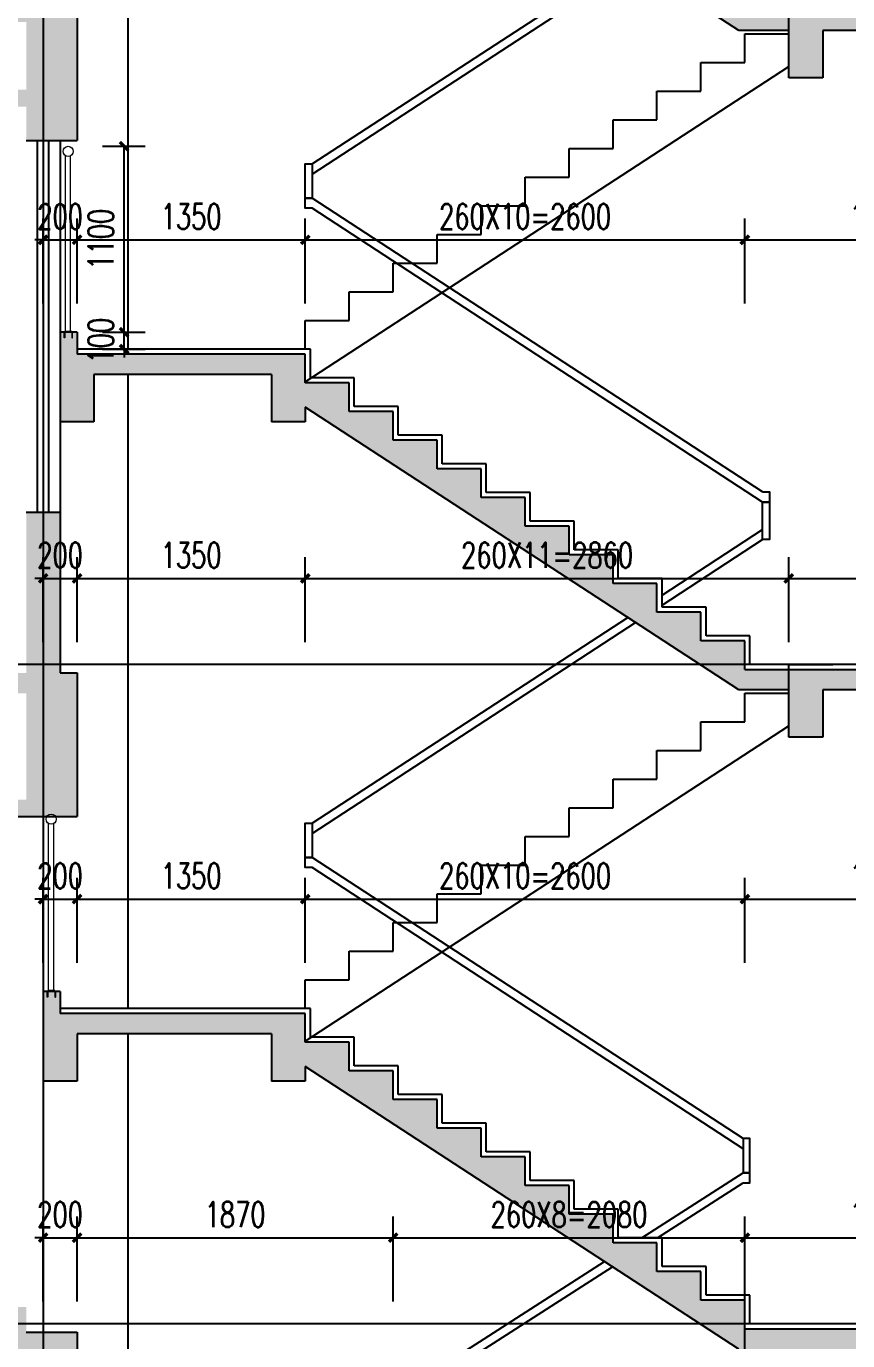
# Model space of a CAD drawing. Extents: x 1738711 to 2346805, y 1189731 to 2516152.
# Drawn here: x 2043093 to 2047951, y 1376972 to 1384747 of the extents above; entities that cross this region are included whole.
import ezdxf

# ---------------------------------------------------------------- set-up
doc = ezdxf.new("R2010")
doc.units = 0
doc.header["$LTSCALE"] = 1000
doc.header["$MEASUREMENT"] = 0
doc.linetypes.add('复件 140224通州运河二期售楼部条件图_t3$0$X-ME SHAFT SH$0$X-B2$0$WATER_LINE', pattern=[0])
for name, color, linetype, lineweight in [('_0', 7, 'Continuous', 25), ('填充', 252, 'Continuous', 5), ('栏杆', 6, 'Continuous', 15)]:
    doc.layers.add(name, color=color, linetype=linetype, lineweight=lineweight)
for name, color, linetype in [('CONTINUOUS', 7, 'Continuous'), ('DOTE', 1, 'Continuous'), ('PUB_DIM', 3, 'Continuous'), ('PUB_HATCH', 8, 'Continuous'), ('S_E_STAIR', 4, 'Continuous'), ('WALL', 40, 'Continuous'), ('WINDOW', 144, 'Continuous'), ('切线', 35, 'Continuous'), ('看线', 8, 'Continuous')]:
    doc.layers.add(name, color=color, linetype=linetype)
doc.styles.add('_TCH_DIM_T3', font='SIMPLEX', dxfattribs={"width": 0.705882, "bigfont": 'GBCBIG'})
doc.dimstyles.new('_TCH_ARCH&&50', dxfattribs={"dimtxt": 148.75, "dimasz": 50, "dimexe": 125, "dimexo": 150, "dimgap": 63.125, "dimtad": 1, "dimdec": 0, "dimzin": 0, "dimdsep": 46, "dimtxsty": '_TCH_DIM_T3', "dimblk": 'ARCHTICK', "dimcen": 0.09, "dimclrt": 7, "dimazin": 2, "dimtfac": 1, "dimtdec": 0, "dimtix": 1, "dimtmove": 2, "dimatfit": 3, "dimfxl": 50, "dimtolj": 1, "dimtzin": 0, "dimarcsym": 0})
pattern_1 = [(45, (0, 0), (-88.3883476, 88.3883476), []), (50, (0, 0), (358.63009, -31.376067), [37.5, -412.5]), (355, (0, 0), (-69.375667, 376.096067), [30, -330]), (100.4514, (29.9, -2.6), (289.25469, 344.71977), [31.870095, -350.571056]), (46.1842, (0, 100), (533.620524, -82.75951), [56.25, -618.75]), (96.6356, (44.47, 93.1), (467.33135, 487.05894), [47.80514, -525.8565]), (351.1842, (0, 100), (467.33097, 487.0593), [45, -495]), (21, (50, 75), (298.453526, -201.309445), [37.5, -412.5]), (326, (50, 75), (121.657666, 362.57502), [30, -330]), (71.4514, (74.87, 58.22), (420.111314, 161.26525), [31.870095, -350.571056]), (37.5, (0, 0), (6.0799277, 166.446927), [0, -326, 0, -335, 0, -331.25]), (7.5, (0, 0), (131.534769, 197.205856), [0, -191, 0, -318.5, 0, -126.25]), (327.5, (-111.5, 0), (266.911218, -11.277436), [0, -125, 0, -390, 0, -517.5]), (317.5, (-161.5, 0), (291.593085, 50.052491), [0, -162.5, 0, -259, 0, -367.5])]

# ---------------------------------------------------------------- blocks, each defined once
blk = doc.blocks.new('gdfdgdfgdfbvfcxv')
at = {"layer": '填充'}
blk.add_line((264925, -67479), (264925, -67589), dxfattribs=at)
for points in [[(264919, -67480), (264829, -67480, -1), (264829, -67468), (264919, -67468)], [(264919, -67588), (264829, -67588, 1), (264829, -67600), (264919, -67600)]]:
    blk.add_lwpolyline(points, format="xyb", dxfattribs=at)
blk.add_lwpolyline([(264911, -67634), (264911, -67434), (264919, -67434), (264919, -67634)], close=True, dxfattribs=at)
blk.add_lwpolyline([(264911, -67634), (264911, -67434), (264919, -67434), (264919, -67634)], close=True, dxfattribs=at)
for centre, radius, start, end in [((264919, -67483), 4.5, 318.2388, 90), ((264915, -67488), 9.2, 330.3198, 59.7492), ((264919, -67495), 4.5, 318.2388, 90), ((264919, -67501), 4.5, 318.2388, 90), ((264919, -67507), 4.5, 318.2388, 90), ((264919, -67513), 4.5, 318.2388, 90), ((264919, -67519), 4.5, 318.2388, 90), ((264919, -67525), 4.5, 318.2388, 90), ((264919, -67531), 4.5, 318.2388, 90), ((264919, -67537), 4.5, 318.2388, 90), ((264919, -67543), 4.5, 318.2388, 90), ((264919, -67549), 4.5, 318.2388, 90), ((264919, -67555), 4.5, 318.2388, 90), ((264919, -67561), 4.5, 318.2388, 90), ((264919, -67567), 4.5, 318.2388, 90), ((264919, -67573), 4.5, 318.2388, 90), ((264919, -67579), 4.5, 318.2388, 90), ((264919, -67585), 4.5, 270, 90)]:
    blk.add_arc(centre, radius, start, end, dxfattribs=at)
blk = doc.blocks.new('ghwerGWEGWEGW')
at = {"layer": '栏杆', "color": 6, "ltscale": 100}
for points in [[(2184611.4, 1556743.3), (2184611.4, 1557732.3)], [(2184641.4, 1556743.3), (2184641.4, 1557732.3)]]:
    blk.add_lwpolyline(points, dxfattribs=at)
blk.add_circle((2184626.4, 1557758.3), 30, dxfattribs=at)
at = {"layer": 'CONTINUOUS', "xscale": -0.384000000001397, "yscale": 0.384000000001397, "zscale": 0.384000000001397, "rotation": 270}
blk.add_blockref('gdfdgdfgdfbvfcxv', (2210560.7, 1455012.4), dxfattribs=at)
blk = doc.blocks.new('_ArchTick')
at = {"color": 0, "linetype": 'ByBlock', "const_width": 0.4}
blk.add_lwpolyline([(-0.5, -0.5), (0.5, 0.5)], dxfattribs=at)
blk = doc.blocks.new('*D280')
at = {"layer": 'Defpoints', "color": 0, "transparency": 16777216}
for p in [(2043393.2, 1384036.9), (2043671.7, 1384036.9), (2043393.2, 1382936.9)]:
    blk.add_point(p, dxfattribs=at)
at = {"layer": 'PUB_DIM', "color": 0, "lineweight": -2, "transparency": 16777216}
for p, q in [((2043543.2, 1384036.9), (2043796.7, 1384036.9)), ((2043671.7, 1382936.9), (2043671.7, 1384036.9)), ((2043543.2, 1382936.9), (2043796.7, 1382936.9))]:
    blk.add_line(p, q, dxfattribs=at)
at = {"layer": 'PUB_DIM', "color": 0, "lineweight": -2, "transparency": 16777216, "xscale": 50, "yscale": 50, "zscale": 50}
for p, rotation in [((2043671.7, 1384036.9), 90), ((2043671.7, 1382936.9), 270)]:
    blk.add_blockref('_ArchTick', p, dxfattribs=dict(at, rotation=rotation))
at = {"layer": 'PUB_DIM', "color": 7, "transparency": 16777216, "insert": (2043534.2, 1383486.9), "char_height": 148.75, "attachment_point": 5, "rotation": 90, "style": '_TCH_DIM_T3'}
blk.add_mtext('\\A1;1100', dxfattribs=at)
blk = doc.blocks.new('*D281')
at = {"layer": 'Defpoints', "color": 0, "transparency": 16777216}
for p in [(2043393.2, 1382936.9), (2043671.7, 1382936.9), (2043393.2, 1382836.9)]:
    blk.add_point(p, dxfattribs=at)
at = {"layer": 'PUB_DIM', "color": 0, "lineweight": -2, "transparency": 16777216}
for p, q in [((2043671.7, 1382936.9), (2043671.7, 1382986.9)), ((2043543.2, 1382936.9), (2043796.7, 1382936.9)), ((2043671.7, 1382836.9), (2043671.7, 1382936.9)), ((2043543.2, 1382836.9), (2043796.7, 1382836.9)), ((2043671.7, 1382836.9), (2043671.7, 1382786.9))]:
    blk.add_line(p, q, dxfattribs=at)
at = {"layer": 'PUB_DIM', "color": 0, "lineweight": -2, "transparency": 16777216, "xscale": 50, "yscale": 50, "zscale": 50}
for p, rotation in [((2043671.7, 1382936.9), 270), ((2043671.7, 1382836.9), 90)]:
    blk.add_blockref('_ArchTick', p, dxfattribs=dict(at, rotation=rotation))
at = {"layer": 'PUB_DIM', "color": 7, "transparency": 16777216, "insert": (2043534.2, 1382886.9), "char_height": 148.75, "attachment_point": 5, "rotation": 90, "style": '_TCH_DIM_T3'}
blk.add_mtext('\\A1;100', dxfattribs=at)
blk = doc.blocks.new('*D1550')
at = {"layer": 'Defpoints', "color": 0, "transparency": 16777216}
for p in [(2048943.2, 1383483.8), (2047343.2, 1382957), (2048943.2, 1382957)]:
    blk.add_point(p, dxfattribs=at)
at = {"layer": 'PUB_DIM', "color": 0, "lineweight": -2, "transparency": 16777216}
for p, q in [((2047343.2, 1383107), (2047343.2, 1383608.8)), ((2048943.2, 1383107), (2048943.2, 1383608.8)), ((2047343.2, 1383483.8), (2048943.2, 1383483.8))]:
    blk.add_line(p, q, dxfattribs=at)
at = {"layer": 'PUB_DIM', "color": 0, "lineweight": -2, "transparency": 16777216, "xscale": 50, "yscale": 50, "zscale": 50, "rotation": 180}
blk.add_blockref('_ArchTick', (2047343.2, 1383483.8), dxfattribs=at)
at = {"layer": 'PUB_DIM', "color": 0, "lineweight": -2, "transparency": 16777216, "xscale": 50, "yscale": 50, "zscale": 50}
blk.add_blockref('_ArchTick', (2048943.2, 1383483.8), dxfattribs=at)
at = {"layer": 'PUB_DIM', "color": 7, "transparency": 16777216, "insert": (2048143.2, 1383621.3), "char_height": 148.75, "attachment_point": 5, "style": '_TCH_DIM_T3'}
blk.add_mtext('\\A1;1600', dxfattribs=at)
blk = doc.blocks.new('*D1551')
at = {"layer": 'Defpoints', "color": 0, "transparency": 16777216}
for p in [(2047343.2, 1383483.8), (2044743.2, 1382957), (2047343.2, 1382957)]:
    blk.add_point(p, dxfattribs=at)
at = {"layer": 'PUB_DIM', "color": 0, "lineweight": -2, "transparency": 16777216}
for p, q in [((2044743.2, 1383107), (2044743.2, 1383608.8)), ((2047343.2, 1383107), (2047343.2, 1383608.8)), ((2044743.2, 1383483.8), (2047343.2, 1383483.8))]:
    blk.add_line(p, q, dxfattribs=at)
at = {"layer": 'PUB_DIM', "color": 0, "lineweight": -2, "transparency": 16777216, "xscale": 50, "yscale": 50, "zscale": 50, "rotation": 180}
blk.add_blockref('_ArchTick', (2044743.2, 1383483.8), dxfattribs=at)
at = {"layer": 'PUB_DIM', "color": 0, "lineweight": -2, "transparency": 16777216, "xscale": 50, "yscale": 50, "zscale": 50}
blk.add_blockref('_ArchTick', (2047343.2, 1383483.8), dxfattribs=at)
at = {"layer": 'PUB_DIM', "color": 7, "transparency": 16777216, "insert": (2046043.2, 1383621.3), "char_height": 148.75, "attachment_point": 5, "style": '_TCH_DIM_T3'}
blk.add_mtext('\\A1;260X10=2600', dxfattribs=at)
blk = doc.blocks.new('*D1552')
at = {"layer": 'Defpoints', "color": 0, "transparency": 16777216}
for p in [(2044743.2, 1383483.8), (2043393.2, 1382957), (2044743.2, 1382957)]:
    blk.add_point(p, dxfattribs=at)
at = {"layer": 'PUB_DIM', "color": 0, "lineweight": -2, "transparency": 16777216}
for p, q in [((2043393.2, 1383107), (2043393.2, 1383608.8)), ((2044743.2, 1383107), (2044743.2, 1383608.8)), ((2043393.2, 1383483.8), (2044743.2, 1383483.8))]:
    blk.add_line(p, q, dxfattribs=at)
at = {"layer": 'PUB_DIM', "color": 0, "lineweight": -2, "transparency": 16777216, "xscale": 50, "yscale": 50, "zscale": 50, "rotation": 180}
blk.add_blockref('_ArchTick', (2043393.2, 1383483.8), dxfattribs=at)
at = {"layer": 'PUB_DIM', "color": 0, "lineweight": -2, "transparency": 16777216, "xscale": 50, "yscale": 50, "zscale": 50}
blk.add_blockref('_ArchTick', (2044743.2, 1383483.8), dxfattribs=at)
at = {"layer": 'PUB_DIM', "color": 7, "transparency": 16777216, "insert": (2044068.2, 1383621.3), "char_height": 148.75, "attachment_point": 5, "style": '_TCH_DIM_T3'}
blk.add_mtext('\\A1;1350', dxfattribs=at)
blk = doc.blocks.new('*D1553')
at = {"layer": 'Defpoints', "color": 0, "transparency": 16777216}
for p in [(2043393.2, 1383483.8), (2043193.2, 1382957), (2043393.2, 1382957)]:
    blk.add_point(p, dxfattribs=at)
at = {"layer": 'PUB_DIM', "color": 0, "lineweight": -2, "transparency": 16777216}
for p, q in [((2043193.2, 1383107), (2043193.2, 1383608.8)), ((2043393.2, 1383107), (2043393.2, 1383608.8)), ((2043193.2, 1383483.8), (2043143.2, 1383483.8)), ((2043193.2, 1383483.8), (2043393.2, 1383483.8)), ((2043393.2, 1383483.8), (2043443.2, 1383483.8))]:
    blk.add_line(p, q, dxfattribs=at)
at = {"layer": 'PUB_DIM', "color": 0, "lineweight": -2, "transparency": 16777216, "xscale": 50, "yscale": 50, "zscale": 50}
blk.add_blockref('_ArchTick', (2043193.2, 1383483.8), dxfattribs=at)
at = {"layer": 'PUB_DIM', "color": 0, "lineweight": -2, "transparency": 16777216, "xscale": 50, "yscale": 50, "zscale": 50, "rotation": 180}
blk.add_blockref('_ArchTick', (2043393.2, 1383483.8), dxfattribs=at)
at = {"layer": 'PUB_DIM', "color": 7, "transparency": 16777216, "insert": (2043293.2, 1383621.3), "char_height": 148.75, "attachment_point": 5, "style": '_TCH_DIM_T3'}
blk.add_mtext('\\A1;200', dxfattribs=at)
blk = doc.blocks.new('*D1556')
at = {"layer": 'Defpoints', "color": 0, "transparency": 16777216}
for p in [(2048943.2, 1381480.8), (2047603.2, 1380954), (2048943.2, 1380954)]:
    blk.add_point(p, dxfattribs=at)
at = {"layer": 'PUB_DIM', "color": 0, "lineweight": -2, "transparency": 16777216}
for p, q in [((2047603.2, 1381104), (2047603.2, 1381605.8)), ((2048943.2, 1381104), (2048943.2, 1381605.8)), ((2047603.2, 1381480.8), (2048943.2, 1381480.8))]:
    blk.add_line(p, q, dxfattribs=at)
at = {"layer": 'PUB_DIM', "color": 0, "lineweight": -2, "transparency": 16777216, "xscale": 50, "yscale": 50, "zscale": 50, "rotation": 180}
blk.add_blockref('_ArchTick', (2047603.2, 1381480.8), dxfattribs=at)
at = {"layer": 'PUB_DIM', "color": 0, "lineweight": -2, "transparency": 16777216, "xscale": 50, "yscale": 50, "zscale": 50}
blk.add_blockref('_ArchTick', (2048943.2, 1381480.8), dxfattribs=at)
at = {"layer": 'PUB_DIM', "color": 7, "transparency": 16777216, "insert": (2048273.2, 1381618.3), "char_height": 148.75, "attachment_point": 5, "style": '_TCH_DIM_T3'}
blk.add_mtext('\\A1;1340', dxfattribs=at)
blk = doc.blocks.new('*D1557')
at = {"layer": 'Defpoints', "color": 0, "transparency": 16777216}
for p in [(2047603.2, 1381480.8), (2044743.2, 1380954), (2047603.2, 1380954)]:
    blk.add_point(p, dxfattribs=at)
at = {"layer": 'PUB_DIM', "color": 0, "lineweight": -2, "transparency": 16777216}
for p, q in [((2044743.2, 1381104), (2044743.2, 1381605.8)), ((2047603.2, 1381104), (2047603.2, 1381605.8)), ((2044743.2, 1381480.8), (2047603.2, 1381480.8))]:
    blk.add_line(p, q, dxfattribs=at)
at = {"layer": 'PUB_DIM', "color": 0, "lineweight": -2, "transparency": 16777216, "xscale": 50, "yscale": 50, "zscale": 50, "rotation": 180}
blk.add_blockref('_ArchTick', (2044743.2, 1381480.8), dxfattribs=at)
at = {"layer": 'PUB_DIM', "color": 0, "lineweight": -2, "transparency": 16777216, "xscale": 50, "yscale": 50, "zscale": 50}
blk.add_blockref('_ArchTick', (2047603.2, 1381480.8), dxfattribs=at)
at = {"layer": 'PUB_DIM', "color": 7, "transparency": 16777216, "insert": (2046173.2, 1381618.3), "char_height": 148.75, "attachment_point": 5, "style": '_TCH_DIM_T3'}
blk.add_mtext('\\A1;260X11=2860', dxfattribs=at)
blk = doc.blocks.new('*D1558')
at = {"layer": 'Defpoints', "color": 0, "transparency": 16777216}
for p in [(2044743.2, 1381480.8), (2043393.2, 1380954), (2044743.2, 1380954)]:
    blk.add_point(p, dxfattribs=at)
at = {"layer": 'PUB_DIM', "color": 0, "lineweight": -2, "transparency": 16777216}
for p, q in [((2043393.2, 1381104), (2043393.2, 1381605.8)), ((2044743.2, 1381104), (2044743.2, 1381605.8)), ((2043393.2, 1381480.8), (2044743.2, 1381480.8))]:
    blk.add_line(p, q, dxfattribs=at)
at = {"layer": 'PUB_DIM', "color": 0, "lineweight": -2, "transparency": 16777216, "xscale": 50, "yscale": 50, "zscale": 50, "rotation": 180}
blk.add_blockref('_ArchTick', (2043393.2, 1381480.8), dxfattribs=at)
at = {"layer": 'PUB_DIM', "color": 0, "lineweight": -2, "transparency": 16777216, "xscale": 50, "yscale": 50, "zscale": 50}
blk.add_blockref('_ArchTick', (2044743.2, 1381480.8), dxfattribs=at)
at = {"layer": 'PUB_DIM', "color": 7, "transparency": 16777216, "insert": (2044068.2, 1381618.3), "char_height": 148.75, "attachment_point": 5, "style": '_TCH_DIM_T3'}
blk.add_mtext('\\A1;1350', dxfattribs=at)
blk = doc.blocks.new('*D1559')
at = {"layer": 'Defpoints', "color": 0, "transparency": 16777216}
for p in [(2043393.2, 1381480.8), (2043193.2, 1380954), (2043393.2, 1380954)]:
    blk.add_point(p, dxfattribs=at)
at = {"layer": 'PUB_DIM', "color": 0, "lineweight": -2, "transparency": 16777216}
for p, q in [((2043193.2, 1381104), (2043193.2, 1381605.8)), ((2043393.2, 1381104), (2043393.2, 1381605.8)), ((2043193.2, 1381480.8), (2043143.2, 1381480.8)), ((2043193.2, 1381480.8), (2043393.2, 1381480.8)), ((2043393.2, 1381480.8), (2043443.2, 1381480.8))]:
    blk.add_line(p, q, dxfattribs=at)
at = {"layer": 'PUB_DIM', "color": 0, "lineweight": -2, "transparency": 16777216, "xscale": 50, "yscale": 50, "zscale": 50}
blk.add_blockref('_ArchTick', (2043193.2, 1381480.8), dxfattribs=at)
at = {"layer": 'PUB_DIM', "color": 0, "lineweight": -2, "transparency": 16777216, "xscale": 50, "yscale": 50, "zscale": 50, "rotation": 180}
blk.add_blockref('_ArchTick', (2043393.2, 1381480.8), dxfattribs=at)
at = {"layer": 'PUB_DIM', "color": 7, "transparency": 16777216, "insert": (2043293.2, 1381618.3), "char_height": 148.75, "attachment_point": 5, "style": '_TCH_DIM_T3'}
blk.add_mtext('\\A1;200', dxfattribs=at)
blk = doc.blocks.new('*D1562')
at = {"layer": 'Defpoints', "color": 0, "transparency": 16777216}
for p in [(2048943.2, 1379583.8), (2047343.2, 1379057), (2048943.2, 1379057)]:
    blk.add_point(p, dxfattribs=at)
at = {"layer": 'PUB_DIM', "color": 0, "lineweight": -2, "transparency": 16777216}
for p, q in [((2047343.2, 1379207), (2047343.2, 1379708.8)), ((2048943.2, 1379207), (2048943.2, 1379708.8)), ((2047343.2, 1379583.8), (2048943.2, 1379583.8))]:
    blk.add_line(p, q, dxfattribs=at)
at = {"layer": 'PUB_DIM', "color": 0, "lineweight": -2, "transparency": 16777216, "xscale": 50, "yscale": 50, "zscale": 50, "rotation": 180}
blk.add_blockref('_ArchTick', (2047343.2, 1379583.8), dxfattribs=at)
at = {"layer": 'PUB_DIM', "color": 0, "lineweight": -2, "transparency": 16777216, "xscale": 50, "yscale": 50, "zscale": 50}
blk.add_blockref('_ArchTick', (2048943.2, 1379583.8), dxfattribs=at)
at = {"layer": 'PUB_DIM', "color": 7, "transparency": 16777216, "insert": (2048143.2, 1379721.3), "char_height": 148.75, "attachment_point": 5, "style": '_TCH_DIM_T3'}
blk.add_mtext('\\A1;1600', dxfattribs=at)
blk = doc.blocks.new('*D1563')
at = {"layer": 'Defpoints', "color": 0, "transparency": 16777216}
for p in [(2047343.2, 1379583.8), (2044743.2, 1379057), (2047343.2, 1379057)]:
    blk.add_point(p, dxfattribs=at)
at = {"layer": 'PUB_DIM', "color": 0, "lineweight": -2, "transparency": 16777216}
for p, q in [((2044743.2, 1379207), (2044743.2, 1379708.8)), ((2047343.2, 1379207), (2047343.2, 1379708.8)), ((2044743.2, 1379583.8), (2047343.2, 1379583.8))]:
    blk.add_line(p, q, dxfattribs=at)
at = {"layer": 'PUB_DIM', "color": 0, "lineweight": -2, "transparency": 16777216, "xscale": 50, "yscale": 50, "zscale": 50, "rotation": 180}
blk.add_blockref('_ArchTick', (2044743.2, 1379583.8), dxfattribs=at)
at = {"layer": 'PUB_DIM', "color": 0, "lineweight": -2, "transparency": 16777216, "xscale": 50, "yscale": 50, "zscale": 50}
blk.add_blockref('_ArchTick', (2047343.2, 1379583.8), dxfattribs=at)
at = {"layer": 'PUB_DIM', "color": 7, "transparency": 16777216, "insert": (2046043.2, 1379721.3), "char_height": 148.75, "attachment_point": 5, "style": '_TCH_DIM_T3'}
blk.add_mtext('\\A1;260X10=2600', dxfattribs=at)
blk = doc.blocks.new('*D1564')
at = {"layer": 'Defpoints', "color": 0, "transparency": 16777216}
for p in [(2044743.2, 1379583.8), (2043393.2, 1379057), (2044743.2, 1379057)]:
    blk.add_point(p, dxfattribs=at)
at = {"layer": 'PUB_DIM', "color": 0, "lineweight": -2, "transparency": 16777216}
for p, q in [((2043393.2, 1379207), (2043393.2, 1379708.8)), ((2044743.2, 1379207), (2044743.2, 1379708.8)), ((2043393.2, 1379583.8), (2044743.2, 1379583.8))]:
    blk.add_line(p, q, dxfattribs=at)
at = {"layer": 'PUB_DIM', "color": 0, "lineweight": -2, "transparency": 16777216, "xscale": 50, "yscale": 50, "zscale": 50, "rotation": 180}
blk.add_blockref('_ArchTick', (2043393.2, 1379583.8), dxfattribs=at)
at = {"layer": 'PUB_DIM', "color": 0, "lineweight": -2, "transparency": 16777216, "xscale": 50, "yscale": 50, "zscale": 50}
blk.add_blockref('_ArchTick', (2044743.2, 1379583.8), dxfattribs=at)
at = {"layer": 'PUB_DIM', "color": 7, "transparency": 16777216, "insert": (2044068.2, 1379721.3), "char_height": 148.75, "attachment_point": 5, "style": '_TCH_DIM_T3'}
blk.add_mtext('\\A1;1350', dxfattribs=at)
blk = doc.blocks.new('*D1565')
at = {"layer": 'Defpoints', "color": 0, "transparency": 16777216}
for p in [(2043393.2, 1379583.8), (2043193.2, 1379057), (2043393.2, 1379057)]:
    blk.add_point(p, dxfattribs=at)
at = {"layer": 'PUB_DIM', "color": 0, "lineweight": -2, "transparency": 16777216}
for p, q in [((2043193.2, 1379207), (2043193.2, 1379708.8)), ((2043393.2, 1379207), (2043393.2, 1379708.8)), ((2043193.2, 1379583.8), (2043143.2, 1379583.8)), ((2043193.2, 1379583.8), (2043393.2, 1379583.8)), ((2043393.2, 1379583.8), (2043443.2, 1379583.8))]:
    blk.add_line(p, q, dxfattribs=at)
at = {"layer": 'PUB_DIM', "color": 0, "lineweight": -2, "transparency": 16777216, "xscale": 50, "yscale": 50, "zscale": 50}
blk.add_blockref('_ArchTick', (2043193.2, 1379583.8), dxfattribs=at)
at = {"layer": 'PUB_DIM', "color": 0, "lineweight": -2, "transparency": 16777216, "xscale": 50, "yscale": 50, "zscale": 50, "rotation": 180}
blk.add_blockref('_ArchTick', (2043393.2, 1379583.8), dxfattribs=at)
at = {"layer": 'PUB_DIM', "color": 7, "transparency": 16777216, "insert": (2043293.2, 1379721.3), "char_height": 148.75, "attachment_point": 5, "style": '_TCH_DIM_T3'}
blk.add_mtext('\\A1;200', dxfattribs=at)
blk = doc.blocks.new('*D1568')
at = {"layer": 'Defpoints', "color": 0, "transparency": 16777216}
for p in [(2048943.2, 1377580.8), (2047343.2, 1377054), (2048943.2, 1377054)]:
    blk.add_point(p, dxfattribs=at)
at = {"layer": 'PUB_DIM', "color": 0, "lineweight": -2, "transparency": 16777216}
for p, q in [((2047343.2, 1377204), (2047343.2, 1377705.8)), ((2048943.2, 1377204), (2048943.2, 1377705.8)), ((2047343.2, 1377580.8), (2048943.2, 1377580.8))]:
    blk.add_line(p, q, dxfattribs=at)
at = {"layer": 'PUB_DIM', "color": 0, "lineweight": -2, "transparency": 16777216, "xscale": 50, "yscale": 50, "zscale": 50, "rotation": 180}
blk.add_blockref('_ArchTick', (2047343.2, 1377580.8), dxfattribs=at)
at = {"layer": 'PUB_DIM', "color": 0, "lineweight": -2, "transparency": 16777216, "xscale": 50, "yscale": 50, "zscale": 50}
blk.add_blockref('_ArchTick', (2048943.2, 1377580.8), dxfattribs=at)
at = {"layer": 'PUB_DIM', "color": 7, "transparency": 16777216, "insert": (2048143.2, 1377718.3), "char_height": 148.75, "attachment_point": 5, "style": '_TCH_DIM_T3'}
blk.add_mtext('\\A1;1600', dxfattribs=at)
blk = doc.blocks.new('*D1569')
at = {"layer": 'Defpoints', "color": 0, "transparency": 16777216}
for p in [(2047343.2, 1377580.8), (2045263.2, 1377054), (2047343.2, 1377054)]:
    blk.add_point(p, dxfattribs=at)
at = {"layer": 'PUB_DIM', "color": 0, "lineweight": -2, "transparency": 16777216}
for p, q in [((2045263.2, 1377204), (2045263.2, 1377705.8)), ((2047343.2, 1377204), (2047343.2, 1377705.8)), ((2045263.2, 1377580.8), (2047343.2, 1377580.8))]:
    blk.add_line(p, q, dxfattribs=at)
at = {"layer": 'PUB_DIM', "color": 0, "lineweight": -2, "transparency": 16777216, "xscale": 50, "yscale": 50, "zscale": 50, "rotation": 180}
blk.add_blockref('_ArchTick', (2045263.2, 1377580.8), dxfattribs=at)
at = {"layer": 'PUB_DIM', "color": 0, "lineweight": -2, "transparency": 16777216, "xscale": 50, "yscale": 50, "zscale": 50}
blk.add_blockref('_ArchTick', (2047343.2, 1377580.8), dxfattribs=at)
at = {"layer": 'PUB_DIM', "color": 7, "transparency": 16777216, "insert": (2046303.2, 1377718.3), "char_height": 148.75, "attachment_point": 5, "style": '_TCH_DIM_T3'}
blk.add_mtext('\\A1;260X8=2080', dxfattribs=at)
blk = doc.blocks.new('*D1570')
at = {"layer": 'Defpoints', "color": 0, "transparency": 16777216}
for p in [(2045263.2, 1377580.8), (2043393.2, 1377054), (2045263.2, 1377054)]:
    blk.add_point(p, dxfattribs=at)
at = {"layer": 'PUB_DIM', "color": 0, "lineweight": -2, "transparency": 16777216}
for p, q in [((2043393.2, 1377204), (2043393.2, 1377705.8)), ((2045263.2, 1377204), (2045263.2, 1377705.8)), ((2043393.2, 1377580.8), (2045263.2, 1377580.8))]:
    blk.add_line(p, q, dxfattribs=at)
at = {"layer": 'PUB_DIM', "color": 0, "lineweight": -2, "transparency": 16777216, "xscale": 50, "yscale": 50, "zscale": 50, "rotation": 180}
blk.add_blockref('_ArchTick', (2043393.2, 1377580.8), dxfattribs=at)
at = {"layer": 'PUB_DIM', "color": 0, "lineweight": -2, "transparency": 16777216, "xscale": 50, "yscale": 50, "zscale": 50}
blk.add_blockref('_ArchTick', (2045263.2, 1377580.8), dxfattribs=at)
at = {"layer": 'PUB_DIM', "color": 7, "transparency": 16777216, "insert": (2044328.2, 1377718.3), "char_height": 148.75, "attachment_point": 5, "style": '_TCH_DIM_T3'}
blk.add_mtext('\\A1;1870', dxfattribs=at)
blk = doc.blocks.new('*D1571')
at = {"layer": 'Defpoints', "color": 0, "transparency": 16777216}
for p in [(2043393.2, 1377580.8), (2043193.2, 1377054), (2043393.2, 1377054)]:
    blk.add_point(p, dxfattribs=at)
at = {"layer": 'PUB_DIM', "color": 0, "lineweight": -2, "transparency": 16777216}
for p, q in [((2043193.2, 1377204), (2043193.2, 1377705.8)), ((2043393.2, 1377204), (2043393.2, 1377705.8)), ((2043193.2, 1377580.8), (2043143.2, 1377580.8)), ((2043193.2, 1377580.8), (2043393.2, 1377580.8)), ((2043393.2, 1377580.8), (2043443.2, 1377580.8))]:
    blk.add_line(p, q, dxfattribs=at)
at = {"layer": 'PUB_DIM', "color": 0, "lineweight": -2, "transparency": 16777216, "xscale": 50, "yscale": 50, "zscale": 50}
blk.add_blockref('_ArchTick', (2043193.2, 1377580.8), dxfattribs=at)
at = {"layer": 'PUB_DIM', "color": 0, "lineweight": -2, "transparency": 16777216, "xscale": 50, "yscale": 50, "zscale": 50, "rotation": 180}
blk.add_blockref('_ArchTick', (2043393.2, 1377580.8), dxfattribs=at)
at = {"layer": 'PUB_DIM', "color": 7, "transparency": 16777216, "insert": (2043293.2, 1377718.3), "char_height": 148.75, "attachment_point": 5, "style": '_TCH_DIM_T3'}
blk.add_mtext('\\A1;200', dxfattribs=at)

msp = doc.modelspace()

# ---------------------------------------------------------------- hatches: boundary and pattern name
at = {"layer": 'PUB_HATCH', "linetype": '复件 140224通州运河二期售楼部条件图_t3$0$X-ME SHAFT SH$0$X-B2$0$WATER_LINE'}
h = msp.add_hatch(dxfattribs=at)
h.set_pattern_fill('钢筋混凝土', color=256, scale=50, style=0)
h.set_pattern_definition(pattern_1)
h.paths.add_polyline_path([(2047343.2, 1385011.2), (2047083.2, 1385011.2), (2047083.2, 1385180.8), (2046823.2, 1385180.8), (2046823.2, 1385350.3), (2046563.2, 1385350.3), (2046563.2, 1385519.9), (2046303.2, 1385519.9), (2046303.2, 1385689.5), (2046043.2, 1385689.5), (2046043.2, 1385859), (2045783.2, 1385859), (2045783.2, 1386028.6), (2045523.2, 1386028.6), (2045523.2, 1386198.2), (2045263.2, 1386198.2), (2045263.2, 1386367.8), (2045003.2, 1386367.8), (2045003.2, 1386537.3), (2044743.2, 1386537.3), (2044743.2, 1386706.9), (2043393.2, 1386706.9), (2043393.2, 1386836.9), (2043293.2, 1386836.9), (2043293.2, 1386306.9), (2043493.2, 1386306.9), (2043493.2, 1386586.9), (2044543.2, 1386586.9), (2044543.2, 1386306.9), (2044743.2, 1386306.9), (2044743.2, 1386394.1), (2047307.5, 1384721.6), (2047603.2, 1384721.6), (2047603.2, 1384441.6), (2047803.2, 1384441.6), (2047803.2, 1384721.6), (2048943.2, 1384721.6), (2048943.2, 1384841.6), (2047343.2, 1384841.6)])
h.paths.add_polyline_path([(2050093.2, 1384701.6), (2051129.2, 1384701.6), (2051129.2, 1384821.6), (2049143.2, 1384821.6), (2049143.2, 1384841.6), (2048943.2, 1384841.6), (2048943.2, 1384441.6), (2049143.2, 1384441.6), (2049143.2, 1384701.6), (2049793.2, 1384701.6), (2049793.2, 1384071.6), (2050093.2, 1384071.6)])
h.paths.add_polyline_path([(2050093.2, 1384971.6), (2049893.2, 1384971.6), (2049893.2, 1384821.6), (2050093.2, 1384821.6)])
h.paths.add_polyline_path([(2050093.2, 1383271.6), (2049893.2, 1383271.6), (2049893.2, 1383071.6), (2050093.2, 1383071.6)])
h.paths.add_polyline_path([(2043393.2, 1384821.6), (2043293.2, 1384821.6), (2043293.2, 1384971.6), (2043092.4, 1384971.6), (2043092.4, 1384871.6), (2042993.2, 1384871.6), (2042993.2, 1384771.6), (2043093.2, 1384771.6), (2043093.2, 1384371.6), (2042993.2, 1384371.6), (2042993.2, 1384271.6), (2043093.2, 1384271.6), (2043093.2, 1384071.6), (2043393.2, 1384071.6)])
h = msp.add_hatch(dxfattribs=at)
h.set_pattern_fill('钢筋混凝土', color=256, scale=50, style=0)
h.set_pattern_definition(pattern_1)
h.paths.add_polyline_path([(2043393.2, 1380921.6), (2043293.2, 1380921.6), (2043293.2, 1381871.6), (2043093.2, 1381871.6), (2043093.2, 1380921.6), (2040893.2, 1380921.6), (2040893.2, 1380071.6), (2041193.2, 1380071.6), (2041193.2, 1380801.6), (2043093.2, 1380801.6), (2043093.2, 1380171.6), (2042893.2, 1380171.6), (2042893.2, 1380071.6), (2043393.2, 1380071.6)])
h.paths.add_polyline_path([(2051129.2, 1380921.6), (2049143.2, 1380921.6), (2049143.2, 1380941.6), (2047343.2, 1380941.6), (2047343.2, 1381111.2), (2047083.2, 1381111.2), (2047083.2, 1381280.8), (2046823.2, 1381280.8), (2046823.2, 1381450.3), (2046563.2, 1381450.3), (2046563.2, 1381619.9), (2046303.2, 1381619.9), (2046303.2, 1381789.5), (2046043.2, 1381789.5), (2046043.2, 1381959), (2045783.2, 1381959), (2045783.2, 1382128.6), (2045523.2, 1382128.6), (2045523.2, 1382298.2), (2045263.2, 1382298.2), (2045263.2, 1382467.8), (2045003.2, 1382467.8), (2045003.2, 1382637.3), (2044743.2, 1382637.3), (2044743.2, 1382806.9), (2043393.2, 1382806.9), (2043393.2, 1382936.9), (2043293.2, 1382936.9), (2043293.2, 1382406.9), (2043493.2, 1382406.9), (2043493.2, 1382686.9), (2044543.2, 1382686.9), (2044543.2, 1382406.9), (2044743.2, 1382406.9), (2044743.2, 1382494.1), (2047307.5, 1380821.6), (2047603.2, 1380821.6), (2047603.2, 1380541.6), (2047803.2, 1380541.6), (2047803.2, 1380821.6), (2048943.2, 1380821.6), (2048943.2, 1380541.6), (2049143.2, 1380541.6), (2049143.2, 1380801.6), (2049793.2, 1380801.6), (2049793.2, 1380171.6), (2050093.2, 1380171.6), (2050093.2, 1380801.6), (2051129.2, 1380801.6)])
h.paths.add_polyline_path([(2050093.2, 1381071.6), (2049893.2, 1381071.6), (2049893.2, 1380921.6), (2050093.2, 1380921.6)], flags=17)
h.paths.add_polyline_path([(2050093.2, 1379371.6), (2049893.2, 1379371.6), (2049893.2, 1379171.6), (2050093.2, 1379171.6)])
h = msp.add_hatch(dxfattribs=at)
h.set_pattern_fill('钢筋混凝土', color=256, scale=50, style=0)
h.set_pattern_definition(pattern_1)
h.paths.add_polyline_path([(2049143.2, 1374041.6), (2047343.2, 1374041.6), (2047343.2, 1374208.3), (2047083.2, 1374208.3), (2047083.2, 1374375), (2046823.2, 1374375), (2046823.2, 1374541.6), (2046563.2, 1374541.6), (2046563.2, 1374708.3), (2046303.2, 1374708.3), (2046303.2, 1374875), (2046043.2, 1374875), (2046043.2, 1375041.6), (2045783.2, 1375041.6), (2045783.2, 1375208.3), (2045523.2, 1375208.3), (2045523.2, 1375375), (2045263.2, 1375375), (2045263.2, 1375541.6), (2043293.2, 1375541.6), (2043293.2, 1375671.6), (2043193.2, 1375671.6), (2043193.2, 1375141.6), (2043393.2, 1375141.6), (2043393.2, 1375421.6), (2045063.2, 1375421.6), (2045063.2, 1375141.6), (2045263.2, 1375141.6), (2045263.2, 1375232.4), (2047308, 1373921.6), (2047603.2, 1373921.6), (2047603.2, 1373641.6), (2047803.2, 1373641.6), (2047803.2, 1373921.6), (2048943.2, 1373921.6), (2048943.2, 1373555.9), (2049143.2, 1373555.9)])
h.paths.add_polyline_path([(2043393.2, 1377021.6), (2043093.2, 1377021.6), (2043093.2, 1377171.6), (2042893.2, 1377171.6), (2042893.2, 1376271.6), (2043393.2, 1376271.6)])
h.paths.add_polyline_path([(2047803.2, 1376921.6), (2048943.2, 1376921.6), (2048943.2, 1376641.6), (2049143.2, 1376641.6), (2049143.2, 1376901.6), (2049793.2, 1376901.6), (2049793.2, 1376271.6), (2050093.2, 1376271.6), (2050093.2, 1376901.6), (2051129.2, 1376901.6), (2051129.2, 1377021.6), (2049143.2, 1377021.6), (2049143.2, 1377041.6), (2047343.2, 1377041.6), (2047343.2, 1377211.2), (2047083.2, 1377211.2), (2047083.2, 1377380.8), (2046823.2, 1377380.8), (2046823.2, 1377550.3), (2046563.2, 1377550.3), (2046563.2, 1377719.9), (2046303.2, 1377719.9), (2046303.2, 1377889.5), (2046043.2, 1377889.5), (2046043.2, 1378059), (2045783.2, 1378059), (2045783.2, 1378228.6), (2045523.2, 1378228.6), (2045523.2, 1378398.2), (2045263.2, 1378398.2), (2045263.2, 1378567.8), (2045003.2, 1378567.8), (2045003.2, 1378737.3), (2044743.2, 1378737.3), (2044743.2, 1378906.9), (2043293.2, 1378906.9), (2043293.2, 1379036.9), (2043193.2, 1379036.9), (2043193.2, 1378506.9), (2043393.2, 1378506.9), (2043393.2, 1378786.9), (2044543.2, 1378786.9), (2044543.2, 1378506.9), (2044743.2, 1378506.9), (2044743.2, 1378594.1), (2047307.5, 1376921.6), (2047603.2, 1376921.6), (2047603.2, 1376641.6), (2047803.2, 1376641.6)])
h.paths.add_polyline_path([(2050093.2, 1373371.6), (2049893.2, 1373371.6), (2049893.2, 1373171.6), (2050093.2, 1373171.6)])

# ---------------------------------------------------------------- linework, layer by layer
at = {"layer": 'DOTE'}
for p, q in [((2043193.2, 1397290.7), (2043193.2, 1370014.9)), ((2051903.8, 1380971.6), (2040349.5, 1380971.6)), ((2051903.8, 1377071.6), (2040349.5, 1377071.6))]:
    msp.add_line(p, q, dxfattribs=at)
at = {"layer": 'S_E_STAIR'}
for p, q in [((2044783.2, 1383932.6), (2047448.2, 1385670.6)), ((2044783.2, 1383872.6), (2047448.2, 1385610.6)), ((2047603.2, 1384702.2), (2047603.2, 1384871.7)), ((2047343.2, 1384532.6), (2047343.2, 1384702.2)), ((2047343.2, 1384702.2), (2047603.2, 1384702.2)), ((2044743.2, 1382644.1), (2047603.2, 1384509.3)), ((2047083.2, 1384363), (2047083.2, 1384532.6)), ((2047083.2, 1384532.6), (2047343.2, 1384532.6)), ((2046823.2, 1384193.5), (2046823.2, 1384363)), ((2046823.2, 1384363), (2047083.2, 1384363)), ((2046563.2, 1384023.9), (2046563.2, 1384193.5)), ((2046563.2, 1384193.5), (2046823.2, 1384193.5)), ((2046303.2, 1383854.3), (2046303.2, 1384023.9)), ((2046303.2, 1384023.9), (2046563.2, 1384023.9)), ((2046043.2, 1383684.7), (2046043.2, 1383854.3)), ((2046043.2, 1383854.3), (2046303.2, 1383854.3)), ((2047448.2, 1381992.3), (2044783.2, 1383730.4)), ((2047448.2, 1381932.3), (2044783.2, 1383670.4)), ((2045783.2, 1383515.2), (2045783.2, 1383684.7)), ((2045783.2, 1383684.7), (2046043.2, 1383684.7)), ((2045523.2, 1383345.6), (2045523.2, 1383515.2)), ((2045523.2, 1383515.2), (2045783.2, 1383515.2)), ((2045263.2, 1383176), (2045263.2, 1383345.6)), ((2045263.2, 1383345.6), (2045523.2, 1383345.6)), ((2045003.2, 1383006.5), (2045003.2, 1383176)), ((2045003.2, 1383176), (2045263.2, 1383176)), ((2044743.2, 1382836.9), (2044743.2, 1383006.5)), ((2044743.2, 1383006.5), (2045003.2, 1383006.5)), ((2046853.2, 1381382.6), (2047448.2, 1381770.6)), ((2046853.2, 1381322.6), (2047448.2, 1381710.6)), ((2044783.2, 1380032.6), (2046650.3, 1381250.3)), ((2044783.2, 1379972.6), (2046696.3, 1381220.3)), ((2047603.2, 1380802.2), (2047603.2, 1380971.7)), ((2047603.2, 1380971.7), (2047863.2, 1380971.7)), ((2047343.2, 1380632.6), (2047343.2, 1380802.2)), ((2047343.2, 1380802.2), (2047603.2, 1380802.2)), ((2044743.2, 1378744.1), (2047603.2, 1380609.3)), ((2047083.2, 1380463), (2047083.2, 1380632.6)), ((2047083.2, 1380632.6), (2047343.2, 1380632.6)), ((2046823.2, 1380293.5), (2046823.2, 1380463)), ((2046823.2, 1380463), (2047083.2, 1380463)), ((2046563.2, 1380123.9), (2046563.2, 1380293.5)), ((2046563.2, 1380293.5), (2046823.2, 1380293.5)), ((2046303.2, 1379954.3), (2046303.2, 1380123.9)), ((2046303.2, 1380123.9), (2046563.2, 1380123.9)), ((2046043.2, 1379784.7), (2046043.2, 1379954.3)), ((2046043.2, 1379954.3), (2046303.2, 1379954.3)), ((2047333.2, 1378167.3), (2044783.2, 1379830.4)), ((2047333.2, 1378107.3), (2044783.2, 1379770.4)), ((2045783.2, 1379615.2), (2045783.2, 1379784.7)), ((2045783.2, 1379784.7), (2046043.2, 1379784.7)), ((2045523.2, 1379445.6), (2045523.2, 1379615.2)), ((2045523.2, 1379615.2), (2045783.2, 1379615.2)), ((2045263.2, 1379276), (2045263.2, 1379445.6)), ((2045263.2, 1379445.6), (2045523.2, 1379445.6)), ((2045003.2, 1379106.5), (2045003.2, 1379276)), ((2045003.2, 1379276), (2045263.2, 1379276)), ((2044743.2, 1378936.9), (2044743.2, 1379106.5)), ((2044743.2, 1379106.5), (2045003.2, 1379106.5)), ((2046732.8, 1377580.3), (2047333.2, 1377965.2)), ((2046826.4, 1377580.3), (2047333.2, 1377905.2)), ((2045303.2, 1376663.9), (2046513.3, 1377439.6)), ((2045303.2, 1376603.9), (2046559.7, 1377409.4)), ((2047343.2, 1376905), (2047343.2, 1377071.6))]:
    msp.add_line(p, q, dxfattribs=at)
for points in [[(2044783.2, 1383730.4), (2044743.2, 1383730.4), (2044743.2, 1383932.6), (2044783.2, 1383932.6)], [(2047448.2, 1381932.3), (2047488.2, 1381932.3), (2047488.2, 1381710.6), (2047448.2, 1381710.6)], [(2044783.2, 1379830.4), (2044743.2, 1379830.4), (2044743.2, 1380032.6), (2044783.2, 1380032.6)], [(2047333.2, 1377965.2), (2047373.2, 1377965.2), (2047373.2, 1378167.3), (2047333.2, 1378167.3)]]:
    msp.add_lwpolyline(points, close=True, dxfattribs=at)
for points in [[(2044783.2, 1383670.4), (2044743.2, 1383670.4), (2044743.2, 1383730.4), (2044783.2, 1383730.4)], [(2047448.2, 1381992.3), (2047488.2, 1381992.3), (2047488.2, 1381932.3), (2047448.2, 1381932.3)], [(2044783.2, 1379770.4), (2044743.2, 1379770.4), (2044743.2, 1379830.4), (2044783.2, 1379830.4)], [(2047333.2, 1377905.2), (2047373.2, 1377905.2), (2047373.2, 1377965.2), (2047333.2, 1377965.2)]]:
    msp.add_lwpolyline(points, dxfattribs=at)
at = {"layer": 'WALL'}
for p, q in [((2047307.5, 1384721.6), (2044743.2, 1386394.1)), ((2043393.2, 1384821.6), (2043393.2, 1384071.6)), ((2047603.2, 1384721.6), (2047307.5, 1384721.6)), ((2047603.2, 1384441.6), (2047603.2, 1384721.6)), ((2048943.2, 1384721.6), (2047803.2, 1384721.6)), ((2047803.2, 1384721.6), (2047803.2, 1384441.6)), ((2047803.2, 1384441.6), (2047603.2, 1384441.6)), ((2043093.2, 1384071.6), (2043393.2, 1384071.6)), ((2043293.2, 1384071.6), (2043293.2, 1384071.6)), ((2043293.2, 1382936.9), (2043293.2, 1382406.9)), ((2043393.2, 1382936.9), (2043293.2, 1382936.9)), ((2043393.2, 1382936.9), (2043393.2, 1382806.9)), ((2044743.2, 1382806.9), (2043393.2, 1382806.9)), ((2044743.2, 1382637.3), (2044743.2, 1382806.9)), ((2044543.2, 1382686.9), (2043493.2, 1382686.9)), ((2043493.2, 1382686.9), (2043493.2, 1382406.9)), ((2044543.2, 1382686.9), (2044543.2, 1382406.9)), ((2045003.2, 1382637.3), (2044743.2, 1382637.3)), ((2045003.2, 1382467.8), (2045003.2, 1382637.3)), ((2044743.2, 1382494.1), (2044743.2, 1382406.9)), ((2047307.5, 1380821.6), (2044743.2, 1382494.1)), ((2043493.2, 1382406.9), (2043293.2, 1382406.9)), ((2044743.2, 1382406.9), (2044543.2, 1382406.9)), ((2045263.2, 1382467.8), (2045003.2, 1382467.8)), ((2045263.2, 1382298.2), (2045263.2, 1382467.8)), ((2045523.2, 1382298.2), (2045263.2, 1382298.2)), ((2045523.2, 1382128.6), (2045523.2, 1382298.2)), ((2045783.2, 1382128.6), (2045523.2, 1382128.6)), ((2045783.2, 1381959), (2045783.2, 1382128.6)), ((2046043.2, 1381959), (2045783.2, 1381959)), ((2046043.2, 1381789.5), (2046043.2, 1381959)), ((2043293.2, 1381871.6), (2043093.2, 1381871.6)), ((2043293.2, 1381871.6), (2043293.2, 1380921.6)), ((2046303.2, 1381789.5), (2046043.2, 1381789.5)), ((2046303.2, 1381619.9), (2046303.2, 1381789.5)), ((2046563.2, 1381619.9), (2046303.2, 1381619.9)), ((2046563.2, 1381450.3), (2046563.2, 1381619.9)), ((2046823.2, 1381450.3), (2046563.2, 1381450.3)), ((2046823.2, 1381280.8), (2046823.2, 1381450.3)), ((2047083.2, 1381280.8), (2046823.2, 1381280.8)), ((2047083.2, 1381111.2), (2047083.2, 1381280.8)), ((2047343.2, 1381111.2), (2047083.2, 1381111.2)), ((2047343.2, 1380941.6), (2047343.2, 1381111.2)), ((2043293.2, 1380921.6), (2043393.2, 1380921.6)), ((2043393.2, 1380921.6), (2043393.2, 1380071.6)), ((2047343.2, 1380941.6), (2049143.2, 1380941.6)), ((2047603.2, 1380821.6), (2047307.5, 1380821.6)), ((2047603.2, 1380541.6), (2047603.2, 1380821.6)), ((2048943.2, 1380821.6), (2047803.2, 1380821.6)), ((2047803.2, 1380821.6), (2047803.2, 1380541.6)), ((2047803.2, 1380541.6), (2047603.2, 1380541.6)), ((2042893.2, 1380071.6), (2043393.2, 1380071.6)), ((2043193.2, 1379036.9), (2043193.2, 1378506.9)), ((2043293.2, 1379036.9), (2043193.2, 1379036.9)), ((2043293.2, 1379036.9), (2043293.2, 1378906.9)), ((2044743.2, 1378906.9), (2043293.2, 1378906.9)), ((2044743.2, 1378737.3), (2044743.2, 1378906.9)), ((2044543.2, 1378786.9), (2043393.2, 1378786.9)), ((2043393.2, 1378786.9), (2043393.2, 1378506.9)), ((2044543.2, 1378786.9), (2044543.2, 1378506.9)), ((2045003.2, 1378737.3), (2044743.2, 1378737.3)), ((2045003.2, 1378567.8), (2045003.2, 1378737.3)), ((2044743.2, 1378594.1), (2044743.2, 1378506.9)), ((2047307.5, 1376921.6), (2044743.2, 1378594.1)), ((2045263.2, 1378567.8), (2045003.2, 1378567.8)), ((2045263.2, 1378398.2), (2045263.2, 1378567.8)), ((2043393.2, 1378506.9), (2043193.2, 1378506.9)), ((2044743.2, 1378506.9), (2044543.2, 1378506.9)), ((2045523.2, 1378398.2), (2045263.2, 1378398.2)), ((2045523.2, 1378228.6), (2045523.2, 1378398.2)), ((2045783.2, 1378228.6), (2045523.2, 1378228.6)), ((2045783.2, 1378059), (2045783.2, 1378228.6)), ((2046043.2, 1378059), (2045783.2, 1378059)), ((2046043.2, 1377889.5), (2046043.2, 1378059)), ((2046303.2, 1377889.5), (2046043.2, 1377889.5)), ((2046303.2, 1377719.9), (2046303.2, 1377889.5)), ((2046563.2, 1377719.9), (2046303.2, 1377719.9)), ((2046563.2, 1377550.3), (2046563.2, 1377719.9)), ((2046823.2, 1377550.3), (2046563.2, 1377550.3)), ((2046823.2, 1377380.8), (2046823.2, 1377550.3)), ((2047083.2, 1377380.8), (2046823.2, 1377380.8)), ((2047083.2, 1377211.2), (2047083.2, 1377380.8)), ((2047343.2, 1377211.2), (2047083.2, 1377211.2)), ((2047343.2, 1377041.6), (2047343.2, 1377211.2)), ((2047343.2, 1377041.6), (2049143.2, 1377041.6)), ((2043093.2, 1377021.6), (2043393.2, 1377021.6)), ((2043393.2, 1377021.6), (2043393.2, 1376271.6))]:
    msp.add_line(p, q, dxfattribs=at)
at = {"layer": 'WINDOW'}
for p, q in [((2043159.9, 1381871.6), (2043159.9, 1384071.6)), ((2043226.5, 1381871.6), (2043226.5, 1384071.6)), ((2043293.2, 1384071.6), (2043293.2, 1381871.6))]:
    msp.add_line(p, q, dxfattribs=at)
at = {"layer": '切线'}
for p, q in [((2044773.2, 1382836.9), (2043393.2, 1382836.9)), ((2044773.2, 1382667.3), (2044773.2, 1382836.9)), ((2045033.2, 1382667.3), (2044773.2, 1382667.3)), ((2045033.2, 1382497.8), (2045033.2, 1382667.3)), ((2045293.2, 1382497.8), (2045033.2, 1382497.8)), ((2045293.2, 1382328.2), (2045293.2, 1382497.8)), ((2045553.2, 1382328.2), (2045293.2, 1382328.2)), ((2045553.2, 1382158.6), (2045553.2, 1382328.2)), ((2045813.2, 1382158.6), (2045553.2, 1382158.6)), ((2045813.2, 1381989), (2045813.2, 1382158.6)), ((2046073.2, 1381989), (2045813.2, 1381989)), ((2046073.2, 1381819.5), (2046073.2, 1381989)), ((2046333.2, 1381819.5), (2046073.2, 1381819.5)), ((2046333.2, 1381649.9), (2046333.2, 1381819.5)), ((2046593.2, 1381649.9), (2046333.2, 1381649.9)), ((2046593.2, 1381480.3), (2046593.2, 1381649.9)), ((2046853.2, 1381480.3), (2046593.2, 1381480.3)), ((2046853.2, 1381310.8), (2046853.2, 1381480.3)), ((2047113.2, 1381310.8), (2046853.2, 1381310.8)), ((2047113.2, 1381141.2), (2047113.2, 1381310.8)), ((2047373.2, 1381141.2), (2047113.2, 1381141.2)), ((2047373.2, 1380971.6), (2047373.2, 1381141.2)), ((2048943.2, 1380971.6), (2047373.2, 1380971.6)), ((2044773.2, 1378936.9), (2043293.2, 1378936.9)), ((2044773.2, 1378767.3), (2044773.2, 1378936.9)), ((2045033.2, 1378767.3), (2044773.2, 1378767.3)), ((2045033.2, 1378597.8), (2045033.2, 1378767.3)), ((2045293.2, 1378597.8), (2045033.2, 1378597.8)), ((2045293.2, 1378428.2), (2045293.2, 1378597.8)), ((2045553.2, 1378428.2), (2045293.2, 1378428.2)), ((2045553.2, 1378258.6), (2045553.2, 1378428.2)), ((2045813.2, 1378258.6), (2045553.2, 1378258.6)), ((2045813.2, 1378089), (2045813.2, 1378258.6)), ((2046073.2, 1378089), (2045813.2, 1378089)), ((2046073.2, 1377919.5), (2046073.2, 1378089)), ((2046333.2, 1377919.5), (2046073.2, 1377919.5)), ((2046333.2, 1377749.9), (2046333.2, 1377919.5)), ((2046593.2, 1377749.9), (2046333.2, 1377749.9)), ((2046593.2, 1377580.3), (2046593.2, 1377749.9)), ((2046853.2, 1377580.3), (2046593.2, 1377580.3)), ((2046853.2, 1377410.8), (2046853.2, 1377580.3)), ((2047113.2, 1377410.8), (2046853.2, 1377410.8)), ((2047113.2, 1377241.2), (2047113.2, 1377410.8)), ((2047373.2, 1377241.2), (2047113.2, 1377241.2)), ((2047373.2, 1377071.6), (2047373.2, 1377241.2)), ((2048943.2, 1377071.6), (2047373.2, 1377071.6))]:
    msp.add_line(p, q, dxfattribs=at)
at = {"layer": '栏杆', "color": 6, "ltscale": 100}
for points in [[(2043325.5, 1382941.9), (2043325.5, 1383980.9)], [(2043355.5, 1382941.9), (2043355.5, 1383980.9)]]:
    msp.add_lwpolyline(points, dxfattribs=at)
msp.add_circle((2043340.5, 1384006.9), 30, dxfattribs=at)
at = {"layer": '看线'}
for p, q in [((2043693.2, 1386586.9), (2043693.2, 1382836.9)), ((2043693.2, 1382686.9), (2043693.2, 1378936.9)), ((2043693.2, 1378786.9), (2043693.2, 1375528.8))]:
    msp.add_line(p, q, dxfattribs=at)

# ---------------------------------------------------------------- block references
at = {"layer": '_0'}
msp.add_blockref('ghwerGWEGWEGW', (-141385.9, -177701.4), dxfattribs=at)
at = {"layer": 'CONTINUOUS', "xscale": -0.384000000001397, "yscale": 0.384000000001397, "zscale": 0.384000000001397, "rotation": 270}
msp.add_blockref('gdfdgdfgdfbvfcxv', (2069274.8, 1281211), dxfattribs=at)

# ---------------------------------------------------------------- dimensions: what is measured, and where the dimension line sits
at = {"layer": 'PUB_DIM'}
for p1, p2, distance, picture, middle in [((2043393.2, 1382936.9), (2043393.2, 1384036.9), -278.5, '*D280', (2043534.2, 1383486.9)), ((2043193.2, 1382957), (2043393.2, 1382957), 526.8, '*D1553', (2043293.2, 1383621.3)), ((2043393.2, 1382957), (2044743.2, 1382957), 526.8, '*D1552', (2044068.2, 1383621.3)), ((2047343.2, 1382957), (2048943.2, 1382957), 526.8, '*D1550', (2048143.2, 1383621.3)), ((2043393.2, 1382836.9), (2043393.2, 1382936.9), -278.5, '*D281', (2043534.2, 1382886.9)), ((2043193.2, 1380954), (2043393.2, 1380954), 526.8, '*D1559', (2043293.2, 1381618.3)), ((2043393.2, 1380954), (2044743.2, 1380954), 526.8, '*D1558', (2044068.2, 1381618.3)), ((2047603.2, 1380954), (2048943.2, 1380954), 526.8, '*D1556', (2048273.2, 1381618.3)), ((2043193.2, 1379057), (2043393.2, 1379057), 526.8, '*D1565', (2043293.2, 1379721.3)), ((2043393.2, 1379057), (2044743.2, 1379057), 526.8, '*D1564', (2044068.2, 1379721.3)), ((2047343.2, 1379057), (2048943.2, 1379057), 526.8, '*D1562', (2048143.2, 1379721.3)), ((2043193.2, 1377054), (2043393.2, 1377054), 526.8, '*D1571', (2043293.2, 1377718.3)), ((2043393.2, 1377054), (2045263.2, 1377054), 526.8, '*D1570', (2044328.2, 1377718.3)), ((2047343.2, 1377054), (2048943.2, 1377054), 526.8, '*D1568', (2048143.2, 1377718.3))]:
    dim = msp.add_aligned_dim(p1=p1, p2=p2, distance=distance, dimstyle='_TCH_ARCH&&50', dxfattribs=at)
    dim.commit()
    dim.dimension.update_dxf_attribs({"geometry": picture, "text_midpoint": middle})
for p1, p2, text, picture, middle in [((2044743.2, 1382957), (2047343.2, 1382957), '260X10=2600', '*D1551', (2046043.2, 1383621.3)), ((2044743.2, 1380954), (2047603.2, 1380954), '260X11=2860', '*D1557', (2046173.2, 1381618.3)), ((2044743.2, 1379057), (2047343.2, 1379057), '260X10=2600', '*D1563', (2046043.2, 1379721.3)), ((2045263.2, 1377054), (2047343.2, 1377054), '260X8=2080', '*D1569', (2046303.2, 1377718.3))]:
    dim = msp.add_aligned_dim(p1=p1, p2=p2, distance=526.8, text=text, dimstyle='_TCH_ARCH&&50', dxfattribs=at)
    dim.commit()
    dim.dimension.update_dxf_attribs({"geometry": picture, "text_midpoint": middle})

doc.saveas('drawing.dxf')
